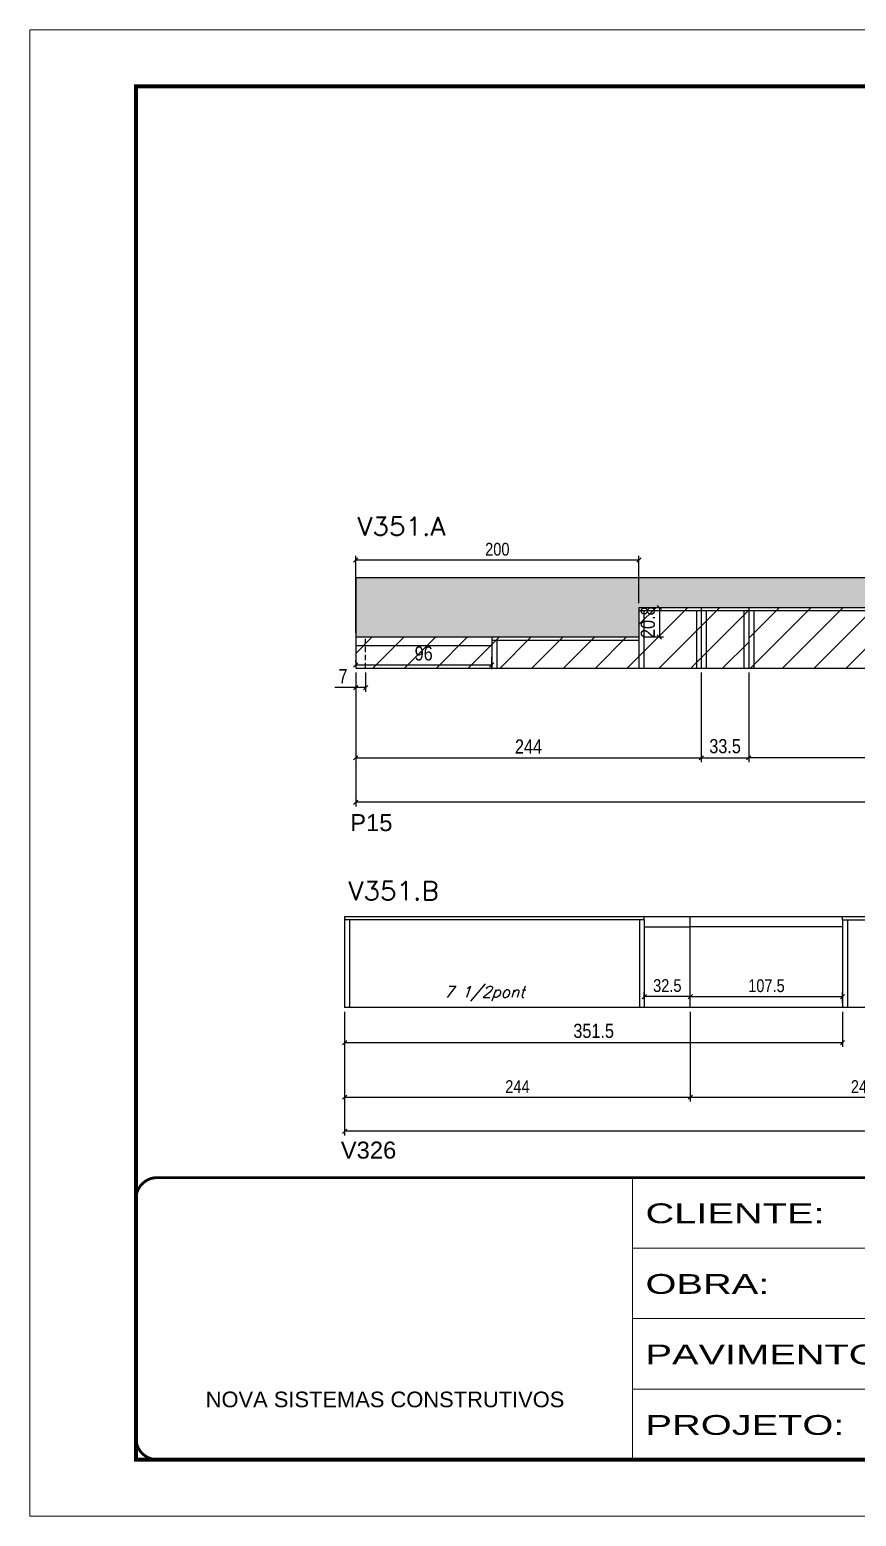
# Model space of a CAD drawing. Extents: x 137137 to 143418, y 10464 to 34486.
# Drawn here: x 140321 to 140904, y 27693 to 28743 of the extents above; entities that cross this region are included whole.
import ezdxf

# ---------------------------------------------------------------- set-up
doc = ezdxf.new("R2010")
doc.units = 0
for name, pattern in [('CONTINUO', [0]), ('DASHED', [0.75, 0.5, -0.25]), ('HIDDEN', [0.375, 0.25, -0.125])]:
    doc.linetypes.add(name, pattern=pattern)
for name, color, linetype in [('5', 5, 'Continuous'), ('COTA', 241, 'Continuous'), ('Painéis', 200, 'Continuous'), ('SARR_2.2x7', 40, 'Continuous'), ('SARR_3.5x7', 81, 'Continuous'), ('texto', 7, 'Continuous')]:
    doc.layers.add(name, color=color, linetype=linetype)
for name, color, linetype, lineweight in [('Escoras', 2, 'Continuous', 25), ('Folhas', 255, 'Continuous', 9), ('Hachura', 251, 'Continuous', 9), ('SARRAFO DE PRESSAO', 251, 'DASHED', 9), ('Texto Seção', 7, 'Continuous', 15)]:
    doc.layers.add(name, color=color, linetype=linetype, lineweight=lineweight)
doc.styles.add('ARIAL', font='arial.ttf')
doc.styles.add('COTA TECNICA', font='techl___.ttf', dxfattribs={"height": 10})
doc.styles.add('COTA TECNICA-50', font='techl___.ttf', dxfattribs={"height": 9})
doc.styles.add('REGUA-120', font='ROMANS.shx', dxfattribs={"height": 15})
doc.styles.add('Romans', font='romans.shx')
doc.styles.get("Standard").update_dxf_attribs({"font": 'arial.ttf'})
doc.styles.add('Tecnologia', font='')
doc.styles.get('Tecnologia').set_extended_font_data('Forgotten Futurist')
doc.dimstyles.new('COTA PAINEL-50', dxfattribs={"dimtxt": 9, "dimasz": 3, "dimexe": 3, "dimexo": 3, "dimgap": 3, "dimtad": 1, "dimdec": 1, "dimzin": 12, "dimdsep": 46, "dimtxsty": 'COTA TECNICA-50', "dimblk1": 'OBLIQUE', "dimblk2": 'OBLIQUE', "dimsah": 1, "dimcen": 0.9, "dimclrd": 4, "dimclre": 4, "dimclrt": 240, "dimadec": 1, "dimazin": 3, "dimtfac": 1, "dimtdec": 1, "dimtmove": 0, "dimatfit": 3, "dimfxl": 1, "dimtolj": 1, "dimtzin": 12, "dimarcsym": 0})
doc.dimstyles.new('PAINEL', dxfattribs={"dimtxt": 10, "dimasz": 3, "dimexe": 3, "dimexo": 3, "dimgap": 3, "dimtad": 1, "dimdec": 1, "dimzin": 12, "dimdsep": 46, "dimtxsty": 'COTA TECNICA', "dimblk1": 'OBLIQUE', "dimblk2": 'OBLIQUE', "dimsah": 1, "dimcen": 0.9, "dimclrd": 4, "dimclre": 4, "dimclrt": 240, "dimadec": 1, "dimazin": 3, "dimtfac": 1, "dimtdec": 1, "dimtmove": 0, "dimatfit": 3, "dimfxl": 1, "dimtolj": 1, "dimtzin": 12, "dimarcsym": 0})

# ---------------------------------------------------------------- blocks, each defined once
blk = doc.blocks.new('9999999999')
at = {"color": 30, "linetype": 'CONTINUO'}
for p, q in [((98564.6, 34230.2), (98564.6, 34429.4)), ((98564.6, 34379.6), (99584, 34379.6)), ((98564.6, 34329.8), (99488, 34329.8)), ((98564.6, 34280), (99488, 34280))]:
    blk.add_line(p, q, dxfattribs=at)
at = {"color": 30, "linetype": 'CONTINUO', "const_width": 2}
blk.add_lwpolyline([(99584, 34230.2), (99584, 34414.4, 0.414214), (99569, 34429.4), (98229, 34429.4, 0.414214), (98214, 34414.4), (98214, 34245.2, 0.414214), (98229, 34230.2), (99584, 34230.2)], format="xyb", dxfattribs=at)
at = {"layer": 'Folhas'}
blk.add_lwpolyline([(98139, 34190.2), (99624, 34190.2), (99624, 35240.2), (98139, 35240.2)], close=True, dxfattribs=at)
at = {"layer": 'Folhas', "color": 30, "const_width": 3}
blk.add_lwpolyline([(98214, 34230.2), (99584, 34230.2), (99584, 35200.2), (98214, 35200.2)], close=True, dxfattribs=at)
at = {"color": 7, "linetype": 'Continuous', "ltscale": 5, "style": 'ARIAL'}
blk.add_text('NOVA SISTEMAS CONSTRUTIVOS', height=11.059, dxfattribs=at).set_placement((98263.2, 34267.2))
at = {"layer": 'Folhas', "color": 7, "style": 'Tecnologia', "width": 1.5}
for s, p in [('CLIENTE:', (98573.7, 34397.2)), ('OBRA:', (98573.7, 34347.3)), ('PAVIMENTO:', (98573.7, 34297.5)), ('PROJETO:', (98573.7, 34247.7))]:
    blk.add_text(s, height=14, dxfattribs=at).set_placement(p)
blk = doc.blocks.new('_Oblique')
at = {"color": 0, "linetype": 'ByBlock', "lineweight": -2}
blk.add_line((-0.5, -0.5), (0.5, 0.5), dxfattribs=at)
blk = doc.blocks.new('*D609')
at = {"layer": 'COTA', "color": 4, "linetype": 'ByBlock', "lineweight": -2, "transparency": 16777216}
for p, q in [((140550.9, 28289), (140550.9, 28225.6)), ((140794.9, 28289), (140794.9, 28225.6)), ((140550.9, 28228.6), (140794.9, 28228.6))]:
    blk.add_line(p, q, dxfattribs=at)
at = {"layer": 'Defpoints', "color": 0, "linetype": 'ByBlock', "transparency": 16777216}
for p in [(140550.9, 28292), (140794.9, 28292), (140794.9, 28228.6)]:
    blk.add_point(p, dxfattribs=at)
at = {"layer": 'COTA', "color": 4, "linetype": 'ByBlock', "lineweight": -2, "transparency": 16777216, "xscale": 3, "yscale": 3, "zscale": 3, "rotation": 180}
blk.add_blockref('_Oblique', (140550.9, 28228.6), dxfattribs=at)
at = {"layer": 'COTA', "color": 4, "linetype": 'ByBlock', "lineweight": -2, "transparency": 16777216, "xscale": 3, "yscale": 3, "zscale": 3}
blk.add_blockref('_Oblique', (140794.9, 28228.6), dxfattribs=at)
at = {"layer": 'COTA', "color": 240, "linetype": 'ByBlock', "transparency": 16777216, "insert": (140672.9, 28236.6), "char_height": 10, "attachment_point": 5, "style": 'COTA TECNICA'}
blk.add_mtext('\\A1;244', dxfattribs=at)
blk = doc.blocks.new('*D564')
at = {"layer": 'COTA', "color": 4, "linetype": 'ByBlock', "lineweight": -2, "transparency": 16777216}
for p, q in [((140794.9, 28289), (140794.9, 28225.6)), ((140828.4, 28289), (140828.4, 28225.6)), ((140794.9, 28228.6), (140828.4, 28228.6))]:
    blk.add_line(p, q, dxfattribs=at)
at = {"layer": 'Defpoints', "color": 0, "linetype": 'ByBlock', "transparency": 16777216}
for p in [(140794.9, 28292), (140828.4, 28292), (140828.4, 28228.6)]:
    blk.add_point(p, dxfattribs=at)
at = {"layer": 'COTA', "color": 4, "linetype": 'ByBlock', "lineweight": -2, "transparency": 16777216, "xscale": 3, "yscale": 3, "zscale": 3, "rotation": 180}
blk.add_blockref('_Oblique', (140794.9, 28228.6), dxfattribs=at)
at = {"layer": 'COTA', "color": 4, "linetype": 'ByBlock', "lineweight": -2, "transparency": 16777216, "xscale": 3, "yscale": 3, "zscale": 3}
blk.add_blockref('_Oblique', (140828.4, 28228.6), dxfattribs=at)
at = {"layer": 'COTA', "color": 240, "linetype": 'ByBlock', "transparency": 16777216, "insert": (140811.7, 28236.8), "char_height": 10, "attachment_point": 5, "style": 'COTA TECNICA'}
blk.add_mtext('\\A1;33.5', dxfattribs=at)
blk = doc.blocks.new('*D610')
at = {"layer": 'COTA', "color": 4, "linetype": 'ByBlock', "lineweight": -2, "transparency": 16777216}
for p, q in [((140753.9, 28334.8), (140768.3, 28334.8)), ((140765.3, 28334.8), (140765.3, 28314)), ((140753.9, 28314), (140768.3, 28314))]:
    blk.add_line(p, q, dxfattribs=at)
at = {"layer": 'Defpoints', "color": 0, "linetype": 'ByBlock', "transparency": 16777216}
for p in [(140750.9, 28334.8), (140750.9, 28314), (140765.3, 28314)]:
    blk.add_point(p, dxfattribs=at)
at = {"layer": 'COTA', "color": 4, "linetype": 'ByBlock', "lineweight": -2, "transparency": 16777216, "xscale": 3, "yscale": 3, "zscale": 3}
for p, rotation in [((140765.3, 28334.8), 90), ((140765.3, 28314), 270)]:
    blk.add_blockref('_Oblique', p, dxfattribs=dict(at, rotation=rotation))
at = {"layer": 'COTA', "color": 240, "linetype": 'ByBlock', "transparency": 16777216, "insert": (140757.2, 28324.4), "char_height": 10, "attachment_point": 5, "rotation": 90, "style": 'COTA TECNICA'}
blk.add_mtext('\\A1;20.8', dxfattribs=at)
blk = doc.blocks.new('*D611')
at = {"layer": 'COTA', "color": 4, "linetype": 'ByBlock', "lineweight": -2, "transparency": 16777216}
for p, q in [((140646.9, 28300), (140646.9, 28291.2)), ((140550.9, 28296), (140550.9, 28297.2)), ((140550.9, 28294.2), (140646.9, 28294.2))]:
    blk.add_line(p, q, dxfattribs=at)
at = {"layer": 'Defpoints', "color": 0, "linetype": 'ByBlock', "transparency": 16777216}
for p in [(140646.9, 28303), (140550.9, 28293), (140646.9, 28294.2)]:
    blk.add_point(p, dxfattribs=at)
at = {"layer": 'COTA', "color": 4, "linetype": 'ByBlock', "lineweight": -2, "transparency": 16777216, "xscale": 3, "yscale": 3, "zscale": 3, "rotation": 180}
blk.add_blockref('_Oblique', (140550.9, 28294.2), dxfattribs=at)
at = {"layer": 'COTA', "color": 4, "linetype": 'ByBlock', "lineweight": -2, "transparency": 16777216, "xscale": 3, "yscale": 3, "zscale": 3}
blk.add_blockref('_Oblique', (140646.9, 28294.2), dxfattribs=at)
at = {"layer": 'COTA', "color": 240, "linetype": 'ByBlock', "transparency": 16777216, "insert": (140598.9, 28302.3), "char_height": 10, "attachment_point": 5, "style": 'COTA TECNICA'}
blk.add_mtext('\\A1;96', dxfattribs=at)
blk = doc.blocks.new('*D614')
at = {"layer": 'Defpoints', "color": 0, "linetype": 'ByBlock', "transparency": 16777216}
for p in [(140828.4, 28292), (141072.4, 28292), (140828.4, 28228.6)]:
    blk.add_point(p, dxfattribs=at)
at = {"layer": 'Escoras', "color": 4, "linetype": 'ByBlock', "lineweight": -2, "transparency": 16777216}
for p, q in [((140828.4, 28289), (140828.4, 28225.6)), ((141072.4, 28289), (141072.4, 28225.6)), ((141072.4, 28228.6), (140828.4, 28228.6))]:
    blk.add_line(p, q, dxfattribs=at)
at = {"layer": 'Escoras', "color": 4, "linetype": 'ByBlock', "lineweight": -2, "transparency": 16777216, "xscale": 3, "yscale": 3, "zscale": 3, "rotation": 180}
blk.add_blockref('_Oblique', (140828.4, 28228.6), dxfattribs=at)
at = {"layer": 'Escoras', "color": 4, "linetype": 'ByBlock', "lineweight": -2, "transparency": 16777216, "xscale": 3, "yscale": 3, "zscale": 3}
blk.add_blockref('_Oblique', (141072.4, 28228.6), dxfattribs=at)
at = {"layer": 'Escoras', "color": 240, "linetype": 'ByBlock', "transparency": 16777216, "insert": (140950.4, 28236.1), "char_height": 9, "attachment_point": 5, "style": 'COTA TECNICA-50'}
blk.add_mtext('\\A1;244', dxfattribs=at)
blk = doc.blocks.new('*D617')
at = {"layer": 'Defpoints', "color": 0, "linetype": 'ByBlock', "transparency": 16777216}
for p in [(140550.9, 28368.3), (140750.9, 28334.8), (140550.9, 28314)]:
    blk.add_point(p, dxfattribs=at)
at = {"layer": 'Escoras', "color": 4, "linetype": 'ByBlock', "lineweight": -2, "transparency": 16777216}
for p, q in [((140550.9, 28317), (140550.9, 28371.3)), ((140750.9, 28337.8), (140750.9, 28371.3)), ((140750.9, 28368.3), (140550.9, 28368.3))]:
    blk.add_line(p, q, dxfattribs=at)
at = {"layer": 'Escoras', "color": 4, "linetype": 'ByBlock', "lineweight": -2, "transparency": 16777216, "xscale": 3, "yscale": 3, "zscale": 3, "rotation": 180}
blk.add_blockref('_Oblique', (140550.9, 28368.3), dxfattribs=at)
at = {"layer": 'Escoras', "color": 4, "linetype": 'ByBlock', "lineweight": -2, "transparency": 16777216, "xscale": 3, "yscale": 3, "zscale": 3}
blk.add_blockref('_Oblique', (140750.9, 28368.3), dxfattribs=at)
at = {"layer": 'Escoras', "color": 240, "linetype": 'ByBlock', "transparency": 16777216, "insert": (140650.9, 28375.9), "char_height": 9, "attachment_point": 5, "style": 'COTA TECNICA-50'}
blk.add_mtext('\\A1;200', dxfattribs=at)
blk = doc.blocks.new('*D618')
at = {"layer": 'COTA', "color": 4, "linetype": 'ByBlock', "lineweight": -2, "transparency": 16777216}
for p, q in [((140550.9, 28289), (140550.9, 28275.2)), ((140557.9, 28289), (140557.9, 28275.2)), ((140550.9, 28278.2), (140536.2, 28278.2)), ((140557.9, 28278.2), (140550.9, 28278.2))]:
    blk.add_line(p, q, dxfattribs=at)
at = {"layer": 'Defpoints', "color": 0, "linetype": 'ByBlock', "transparency": 16777216}
for p in [(140550.9, 28292), (140557.9, 28292), (140550.9, 28278.2)]:
    blk.add_point(p, dxfattribs=at)
at = {"layer": 'COTA', "color": 4, "linetype": 'ByBlock', "lineweight": -2, "transparency": 16777216, "xscale": 3, "yscale": 3, "zscale": 3, "rotation": 180}
blk.add_blockref('_Oblique', (140550.9, 28278.2), dxfattribs=at)
at = {"layer": 'COTA', "color": 4, "linetype": 'ByBlock', "lineweight": -2, "transparency": 16777216, "xscale": 3, "yscale": 3, "zscale": 3}
blk.add_blockref('_Oblique', (140557.9, 28278.2), dxfattribs=at)
at = {"layer": 'COTA', "color": 240, "linetype": 'ByBlock', "transparency": 16777216, "insert": (140542, 28286.3), "char_height": 10, "attachment_point": 5, "style": 'COTA TECNICA'}
blk.add_mtext('\\A1;7', dxfattribs=at)
blk = doc.blocks.new('*D540')
at = {"layer": 'Defpoints', "color": 0, "linetype": 'ByBlock', "transparency": 16777216}
for p in [(140543.1, 28052.3), (140787.1, 28052.3), (140787.1, 27988.9)]:
    blk.add_point(p, dxfattribs=at)
at = {"layer": 'Escoras', "color": 4, "linetype": 'ByBlock', "lineweight": -2, "transparency": 16777216}
for p, q in [((140543.1, 28049.3), (140543.1, 27985.9)), ((140787.1, 28049.3), (140787.1, 27985.9)), ((140543.1, 27988.9), (140787.1, 27988.9))]:
    blk.add_line(p, q, dxfattribs=at)
at = {"layer": 'Escoras', "color": 4, "linetype": 'ByBlock', "lineweight": -2, "transparency": 16777216, "xscale": 3, "yscale": 3, "zscale": 3, "rotation": 180}
blk.add_blockref('_Oblique', (140543.1, 27988.9), dxfattribs=at)
at = {"layer": 'Escoras', "color": 4, "linetype": 'ByBlock', "lineweight": -2, "transparency": 16777216, "xscale": 3, "yscale": 3, "zscale": 3}
blk.add_blockref('_Oblique', (140787.1, 27988.9), dxfattribs=at)
at = {"layer": 'Escoras', "color": 240, "linetype": 'ByBlock', "transparency": 16777216, "insert": (140665.1, 27996.4), "char_height": 9, "attachment_point": 5, "style": 'COTA TECNICA-50'}
blk.add_mtext('\\A1;244', dxfattribs=at)
blk = doc.blocks.new('*D541')
at = {"layer": 'Defpoints', "color": 0, "linetype": 'ByBlock', "transparency": 16777216}
for p in [(140787.1, 28060), (140894.6, 28060), (140894.6, 28052.3)]:
    blk.add_point(p, dxfattribs=at)
at = {"layer": 'Escoras', "color": 4, "linetype": 'ByBlock', "lineweight": -2, "transparency": 16777216}
for p, q in [((140787.1, 28060), (140894.6, 28060)), ((140894.6, 28055.3), (140894.6, 28063))]:
    blk.add_line(p, q, dxfattribs=at)
at = {"layer": 'Escoras', "color": 4, "linetype": 'ByBlock', "lineweight": -2, "transparency": 16777216, "xscale": 3, "yscale": 3, "zscale": 3, "rotation": 180}
blk.add_blockref('_Oblique', (140787.1, 28060), dxfattribs=at)
at = {"layer": 'Escoras', "color": 4, "linetype": 'ByBlock', "lineweight": -2, "transparency": 16777216, "xscale": 3, "yscale": 3, "zscale": 3}
blk.add_blockref('_Oblique', (140894.6, 28060), dxfattribs=at)
at = {"layer": 'Escoras', "color": 240, "linetype": 'ByBlock', "transparency": 16777216, "insert": (140840.9, 28067.6), "char_height": 9, "attachment_point": 5, "style": 'COTA TECNICA-50'}
blk.add_mtext('\\A1;107.5', dxfattribs=at)
blk = doc.blocks.new('*D596')
at = {"layer": 'Defpoints', "color": 0, "linetype": 'ByBlock', "transparency": 16777216}
for p in [(140787.1, 28052.3), (141031.1, 28052.3), (141031.1, 27988.9)]:
    blk.add_point(p, dxfattribs=at)
at = {"layer": 'Escoras', "color": 4, "linetype": 'ByBlock', "lineweight": -2, "transparency": 16777216}
for p, q in [((140787.1, 28049.3), (140787.1, 27985.9)), ((141031.1, 28049.3), (141031.1, 27985.9)), ((140787.1, 27988.9), (141031.1, 27988.9))]:
    blk.add_line(p, q, dxfattribs=at)
at = {"layer": 'Escoras', "color": 4, "linetype": 'ByBlock', "lineweight": -2, "transparency": 16777216, "xscale": 3, "yscale": 3, "zscale": 3, "rotation": 180}
blk.add_blockref('_Oblique', (140787.1, 27988.9), dxfattribs=at)
at = {"layer": 'Escoras', "color": 4, "linetype": 'ByBlock', "lineweight": -2, "transparency": 16777216, "xscale": 3, "yscale": 3, "zscale": 3}
blk.add_blockref('_Oblique', (141031.1, 27988.9), dxfattribs=at)
at = {"layer": 'Escoras', "color": 240, "linetype": 'ByBlock', "transparency": 16777216, "insert": (140909.1, 27996.4), "char_height": 9, "attachment_point": 5, "style": 'COTA TECNICA-50'}
blk.add_mtext('\\A1;244', dxfattribs=at)
blk = doc.blocks.new('*D598')
at = {"layer": 'Defpoints', "color": 0, "linetype": 'ByBlock', "transparency": 16777216}
for p in [(140754.6, 28060), (140787.1, 28060), (140754.6, 28055.2)]:
    blk.add_point(p, dxfattribs=at)
at = {"layer": 'Escoras', "color": 4, "linetype": 'ByBlock', "lineweight": -2, "transparency": 16777216}
for p, q in [((140754.6, 28058.2), (140754.6, 28063)), ((140787.1, 28060), (140754.6, 28060)), ((140787.1, 28063), (140787.1, 28063))]:
    blk.add_line(p, q, dxfattribs=at)
at = {"layer": 'Escoras', "color": 4, "linetype": 'ByBlock', "lineweight": -2, "transparency": 16777216, "xscale": 3, "yscale": 3, "zscale": 3, "rotation": 180}
blk.add_blockref('_Oblique', (140754.6, 28060), dxfattribs=at)
at = {"layer": 'Escoras', "color": 4, "linetype": 'ByBlock', "lineweight": -2, "transparency": 16777216, "xscale": 3, "yscale": 3, "zscale": 3}
blk.add_blockref('_Oblique', (140787.1, 28060), dxfattribs=at)
at = {"layer": 'Escoras', "color": 240, "linetype": 'ByBlock', "transparency": 16777216, "insert": (140770.9, 28067.7), "char_height": 9, "attachment_point": 5, "style": 'COTA TECNICA-50'}
blk.add_mtext('\\A1;32.5', dxfattribs=at)
blk = doc.blocks.new('*D599')
at = {"layer": 'Defpoints', "color": 0, "linetype": 'ByBlock', "transparency": 16777216}
for p in [(140543.1, 28052.3), (141518.6, 28052.3), (140543.1, 27964.8)]:
    blk.add_point(p, dxfattribs=at)
at = {"layer": 'Escoras', "color": 4, "linetype": 'ByBlock', "lineweight": -2, "transparency": 16777216}
for p, q in [((140543.1, 28049.3), (140543.1, 27961.8)), ((141518.6, 28049.3), (141518.6, 27961.8)), ((141518.6, 27964.8), (140543.1, 27964.8))]:
    blk.add_line(p, q, dxfattribs=at)
at = {"layer": 'Escoras', "color": 4, "linetype": 'ByBlock', "lineweight": -2, "transparency": 16777216, "xscale": 3, "yscale": 3, "zscale": 3, "rotation": 180}
blk.add_blockref('_Oblique', (140543.1, 27964.8), dxfattribs=at)
at = {"layer": 'Escoras', "color": 4, "linetype": 'ByBlock', "lineweight": -2, "transparency": 16777216, "xscale": 3, "yscale": 3, "zscale": 3}
blk.add_blockref('_Oblique', (141518.6, 27964.8), dxfattribs=at)
at = {"layer": 'Escoras', "color": 240, "linetype": 'ByBlock', "transparency": 16777216, "insert": (141030.9, 27972.4), "char_height": 9, "attachment_point": 5, "style": 'COTA TECNICA-50'}
blk.add_mtext('\\A1;975.5', dxfattribs=at)
blk = doc.blocks.new('*D549')
at = {"layer": 'Defpoints', "color": 0, "linetype": 'ByBlock', "transparency": 16777216}
for p in [(140550.9, 28292), (141560.4, 28292), (140550.9, 28197.2)]:
    blk.add_point(p, dxfattribs=at)
at = {"layer": 'Escoras', "color": 4, "linetype": 'ByBlock', "lineweight": -2, "transparency": 16777216}
for p, q in [((140550.9, 28289), (140550.9, 28194.2)), ((141560.4, 28289), (141560.4, 28194.2)), ((141560.4, 28197.2), (140550.9, 28197.2))]:
    blk.add_line(p, q, dxfattribs=at)
at = {"layer": 'Escoras', "color": 4, "linetype": 'ByBlock', "lineweight": -2, "transparency": 16777216, "xscale": 3, "yscale": 3, "zscale": 3, "rotation": 180}
blk.add_blockref('_Oblique', (140550.9, 28197.2), dxfattribs=at)
at = {"layer": 'Escoras', "color": 4, "linetype": 'ByBlock', "lineweight": -2, "transparency": 16777216, "xscale": 3, "yscale": 3, "zscale": 3}
blk.add_blockref('_Oblique', (141560.4, 28197.2), dxfattribs=at)
at = {"layer": 'Escoras', "color": 240, "linetype": 'ByBlock', "transparency": 16777216, "insert": (141055.7, 28204.8), "char_height": 9, "attachment_point": 5, "style": 'COTA TECNICA-50'}
blk.add_mtext('\\A1;1009.5', dxfattribs=at)
blk = doc.blocks.new('*D1776')
at = {"layer": 'COTA', "color": 4, "lineweight": -2, "ltscale": 25, "transparency": 16777216}
for p, q in [((140543.1, 28049.3), (140543.1, 28024.5)), ((140894.6, 28049.3), (140894.6, 28024.5)), ((140543.1, 28027.5), (140894.6, 28027.5))]:
    blk.add_line(p, q, dxfattribs=at)
at = {"layer": 'Defpoints', "color": 0, "ltscale": 25, "transparency": 16777216}
for p in [(140543.1, 28052.3), (140894.6, 28052.3), (140894.6, 28027.5)]:
    blk.add_point(p, dxfattribs=at)
at = {"layer": 'COTA', "color": 4, "lineweight": -2, "ltscale": 25, "transparency": 16777216, "xscale": 3, "yscale": 3, "zscale": 3, "rotation": 180}
blk.add_blockref('_Oblique', (140543.1, 28027.5), dxfattribs=at)
at = {"layer": 'COTA', "color": 4, "lineweight": -2, "ltscale": 25, "transparency": 16777216, "xscale": 3, "yscale": 3, "zscale": 3}
blk.add_blockref('_Oblique', (140894.6, 28027.5), dxfattribs=at)
at = {"layer": 'COTA', "color": 240, "ltscale": 25, "transparency": 16777216, "insert": (140718.9, 28035.7), "char_height": 10, "attachment_point": 5, "style": 'COTA TECNICA'}
blk.add_mtext('\\A1;351.5', dxfattribs=at)

msp = doc.modelspace()

# ---------------------------------------------------------------- hatches: boundary and pattern name
at = {"layer": 'COTA', "linetype": 'ByBlock'}
h = msp.add_hatch(dxfattribs=at)
h.set_pattern_fill('AR-CONC', color=256, scale=0.03)
h.set_pattern_definition([(50, (-45943.2048, -1518.338), (5.46554007, -0.47817257), [0.5715, -6.2865]), (355, (-45943.205, -1518.338), (-1.05730264, 5.73170536), [0.4572, -5.02921753]), (100.4514447, (-45942.7493, -1518.378), (4.40823741, 5.25353256), [0.48570026, -5.34270734]), (46.1842, (-45943.205, -1516.814), (8.13237123, -1.26126984), [0.85725, -9.42975]), (96.6355576, (-45942.527, -1516.919), (7.12212402, 7.42278374), [0.7285507, -8.01406824]), (351.184151, (-45943.205, -1516.814), (7.12212402, 7.42278374), [0.685799, -7.54379196]), (21, (-45942.4428, -1517.195), (4.54843174, -3.06795595), [0.5715, -6.2865]), (326, (-45942.443, -1517.195), (1.85406085, 5.52563898), [0.4572, -5.0292]), (71.451445, (-45942.0637, -1517.451), (6.40249258, 2.45768307), [0.48570026, -5.34269813]), (37.5, (-45943.2048, -1518.338), (0.092658098, 2.536651166), [0, -4.96824, 0, -5.1054, 0, -5.04825]), (7.5, (-45943.2048, -1518.338), (2.004589875, 3.005417245), [0, -2.91084, 0, -4.85394, 0, -1.92405]), (327.5, (-45944.904, -1518.338), (4.067717855, -0.17186232), [0, -1.905, 0, -5.9436, 0, -7.8867]), (317.5, (-45945.666, -1518.338), (4.44387544, 0.76279473), [0, -2.4765, 0, -3.94716, 0, -5.6007])])
h.paths.add_polyline_path([(141124.91, 28334.78), (141072.41, 28334.78), (140750.91, 28334.78), (140750.91, 28313.98), (140550.91, 28313.98), (140550.91, 28355.98), (141068.41, 28355.98), (141560.41, 28355.98), (141560.41, 28334.78), (141432.91, 28334.78), (141432.91, 28313.98), (141124.91, 28313.98)])
at = {"layer": 'Hachura', "linetype": 'ByBlock'}
h = msp.add_hatch(dxfattribs=at)
h.set_pattern_fill('ANSI31', color=256, scale=5)
h.set_pattern_definition([(45, (11375.026, 1523.804), (-11.2253202, 11.2253202), [])])
h.paths.add_polyline_path([(140632.91, 28291.98), (140750.91, 28291.98), (140828.41, 28291.98), (140828.41, 28334.78), (140750.91, 28334.78), (140750.91, 28313.98), (140550.91, 28313.98), (140550.91, 28291.98)])
h = msp.add_hatch(dxfattribs=at)
h.set_pattern_fill('ANSI31', color=256, scale=5)
h.set_pattern_definition([(45, (11282.526, 1523.804), (-11.2253202, 11.2253202), [])])
h.paths.add_polyline_path([(141072.41, 28291.98), (141072.41, 28334.78), (140828.41, 28334.78), (140828.41, 28291.98)])

# ---------------------------------------------------------------- linework, layer by layer
at = {"layer": 'COTA', "linetype": 'ByBlock'}
for p, q in [((140550.91, 28355.98), (141068.41, 28355.98)), ((140550.91, 28355.98), (140550.91, 28313.98)), ((140550.91, 28313.98), (140550.91, 28313.98))]:
    msp.add_line(p, q, dxfattribs=at)
at = {"layer": 'Painéis', "linetype": 'ByBlock'}
for p, q in [((140750.91, 28334.78), (141072.41, 28334.78)), ((140750.91, 28334.78), (140750.91, 28313.98)), ((140794.91, 28334.78), (140794.91, 28291.98)), ((140828.41, 28334.78), (140828.41, 28291.98)), ((140550.91, 28313.98), (140750.91, 28313.98)), ((140550.91, 28313.98), (140550.91, 28291.98)), ((140631.91, 28313.98), (140632.91, 28313.98)), ((140550.91, 28291.98), (140632.91, 28291.98)), ((140632.91, 28291.98), (140750.91, 28291.98)), ((140750.91, 28291.98), (141072.41, 28291.98)), ((140670.62, 28116.28), (140543.12, 28116.28)), ((140543.12, 28116.28), (140543.12, 28052.28)), ((140978.62, 28116.28), (140670.62, 28116.28)), ((140670.62, 28116.28), (140670.62, 28116.28)), ((140787.12, 28052.28), (140787.12, 28116.28)), ((140670.62, 28052.28), (140543.12, 28052.28)), ((141031.12, 28052.28), (140670.62, 28052.28))]:
    msp.add_line(p, q, dxfattribs=at)
at = {"layer": 'SARR_2.2x7', "linetype": 'Continuous'}
for p, q in [((140750.91, 28332.58), (140828.41, 28332.58)), ((140828.41, 28332.58), (141072.41, 28332.58)), ((140646.91, 28311.78), (140750.91, 28311.78)), ((140550.91, 28307.98), (140646.91, 28307.98)), ((140670.62, 28114.08), (140543.12, 28114.08)), ((140754.62, 28114.08), (140670.62, 28114.08)), ((140754.62, 28114.08), (140754.62, 28116.28)), ((140754.62, 28109.28), (140787.12, 28109.28)), ((140894.62, 28109.28), (140787.12, 28109.28)), ((140894.62, 28114.08), (140894.62, 28116.28)), ((140894.62, 28114.08), (140978.62, 28114.08))]:
    msp.add_line(p, q, dxfattribs=at)
at = {"layer": 'SARR_2.2x7', "linetype": 'HIDDEN', "ltscale": 15}
msp.add_line((140557.91, 28291.98), (140557.91, 28313.98), dxfattribs=at)
at = {"layer": 'SARR_3.5x7'}
for p, q in [((140750.91, 28332.58), (140750.91, 28291.98)), ((140754.36, 28332.58), (140754.36, 28291.98)), ((140791.41, 28332.58), (140791.41, 28291.98)), ((140798.41, 28332.58), (140798.41, 28291.98)), ((140824.91, 28332.58), (140824.91, 28291.98)), ((140831.91, 28332.58), (140831.91, 28291.98)), ((140646.91, 28313.98), (140646.91, 28291.98)), ((140650.45, 28311.79), (140650.45, 28291.99)), ((140546.62, 28114.08), (140546.62, 28052.28)), ((140751.17, 28114.08), (140751.17, 28052.28)), ((140754.62, 28114.08), (140754.62, 28052.28)), ((140894.62, 28114.08), (140894.62, 28052.28)), ((140898.08, 28114.08), (140898.08, 28052.28))]:
    msp.add_line(p, q, dxfattribs=at)

# ---------------------------------------------------------------- block references
at = {"layer": 'SARRAFO DE PRESSAO', "color": 6, "linetype": 'ByBlock'}
msp.add_blockref('9999999999', (42181.81, -6497.3), dxfattribs=at)

# ---------------------------------------------------------------- texts
at = {"layer": '5', "linetype": 'Continuous'}
for s, p in [('P15', (140547.06, 28176.84)), ('V326', (140540.39, 27945.55))]:
    msp.add_text(s, height=12, rotation=0.00004, dxfattribs=at).set_placement(p)
at = {"layer": 'texto', "color": 2, "insert": (140641.66, 28062.02), "char_height": 8, "attachment_point": 5, "style": 'Romans'}
msp.add_mtext('{\\Q19;\\C256;7 1/2pont}', dxfattribs=at)
at = {"layer": 'Texto Seção', "style": 'REGUA-120', "width": 1.05}
for s, p in [('V351.A', (140552.16, 28385.63)), ('V351.B', (140545.83, 28128.17))]:
    msp.add_text(s, height=13, dxfattribs=at).set_placement(p)

# ---------------------------------------------------------------- dimensions: what is measured, and where the dimension line sits
at = {"layer": 'COTA', "linetype": 'ByBlock'}
dim = msp.add_linear_dim(base=(140765.3, 28313.98), p1=(140750.91, 28334.78), p2=(140750.91, 28313.98), angle=90, dimstyle='PAINEL', dxfattribs=at)
dim.commit()
dim.dimension.update_dxf_attribs({"geometry": '*D610', "text_midpoint": (140765.3, 28324.38), "dimtype": 160})
for base, p1, p2, picture, middle in [((140646.91, 28294.2), (140550.91, 28292.98), (140646.91, 28302.98), '*D611', (140598.91, 28302.34)), ((140794.91, 28228.55), (140550.91, 28291.98), (140794.91, 28291.98), '*D609', (140672.91, 28236.63))]:
    dim = msp.add_linear_dim(base=base, p1=p1, p2=p2, dimstyle='PAINEL', override={"dimtmove": 1}, dxfattribs=at)
    dim.commit()
    dim.dimension.update_dxf_attribs({"geometry": picture, "text_midpoint": middle})
dim = msp.add_linear_dim(base=(140550.91, 28278.24), p1=(140557.91, 28291.98), p2=(140550.91, 28291.98), angle=180, dimstyle='PAINEL', dxfattribs=at)
dim.commit()
dim.dimension.update_dxf_attribs({"geometry": '*D618', "text_midpoint": (140542.04, 28286.31)})
dim = msp.add_linear_dim(base=(140828.41, 28228.55), p1=(140794.91, 28291.98), p2=(140828.41, 28291.98), dimstyle='PAINEL', override={"dimtmove": 1}, dxfattribs=at)
dim.commit()
dim.dimension.update_dxf_attribs({"geometry": '*D564', "text_midpoint": (140811.66, 28228.55), "dimtype": 160})
at = {"layer": 'COTA', "ltscale": 25}
dim = msp.add_linear_dim(base=(140894.62, 28027.5), p1=(140543.12, 28052.28), p2=(140894.62, 28052.28), dimstyle='PAINEL', dxfattribs=at)
dim.commit()
dim.dimension.update_dxf_attribs({"geometry": '*D1776', "text_midpoint": (140718.87, 28035.72)})
at = {"layer": 'Escoras', "linetype": 'ByBlock'}
for base, p1, p2, picture, middle in [((140550.91, 28368.26), (140750.91, 28334.78), (140550.91, 28313.98), '*D617', (140650.91, 28375.85)), ((140550.91, 28197.16), (141560.41, 28291.98), (140550.91, 28291.98), '*D549', (141055.66, 28204.79)), ((140828.41, 28228.55), (141072.41, 28291.98), (140828.41, 28291.98), '*D614', (140950.41, 28236.12)), ((140543.12, 27964.78), (141518.62, 28052.28), (140543.12, 28052.28), '*D599', (141030.87, 27972.41))]:
    dim = msp.add_linear_dim(base=base, p1=p1, p2=p2, angle=180, dimstyle='COTA PAINEL-50', override={"dimarcsym": 1}, dxfattribs=at)
    dim.commit()
    dim.dimension.update_dxf_attribs({"geometry": picture, "text_midpoint": middle})
dim = msp.add_linear_dim(base=(140754.62, 28059.95), p1=(140787.12, 28059.95), p2=(140754.62, 28055.24), dimstyle='COTA PAINEL-50', override={"dimarcsym": 1}, dxfattribs=at)
dim.commit()
dim.dimension.update_dxf_attribs({"geometry": '*D598', "text_midpoint": (140770.87, 28059.95), "dimtype": 160})
for base, p1, p2, picture, middle in [((140894.62, 28059.95), (140787.12, 28059.95), (140894.62, 28052.28), '*D541', (140840.87, 28067.55)), ((140787.12, 27988.86), (140543.12, 28052.28), (140787.12, 28052.28), '*D540', (140665.12, 27996.42)), ((141031.12, 27988.86), (140787.12, 28052.28), (141031.12, 28052.28), '*D596', (140909.12, 27996.42))]:
    dim = msp.add_linear_dim(base=base, p1=p1, p2=p2, dimstyle='COTA PAINEL-50', override={"dimarcsym": 1}, dxfattribs=at)
    dim.commit()
    dim.dimension.update_dxf_attribs({"geometry": picture, "text_midpoint": middle})

doc.saveas('drawing.dxf')
